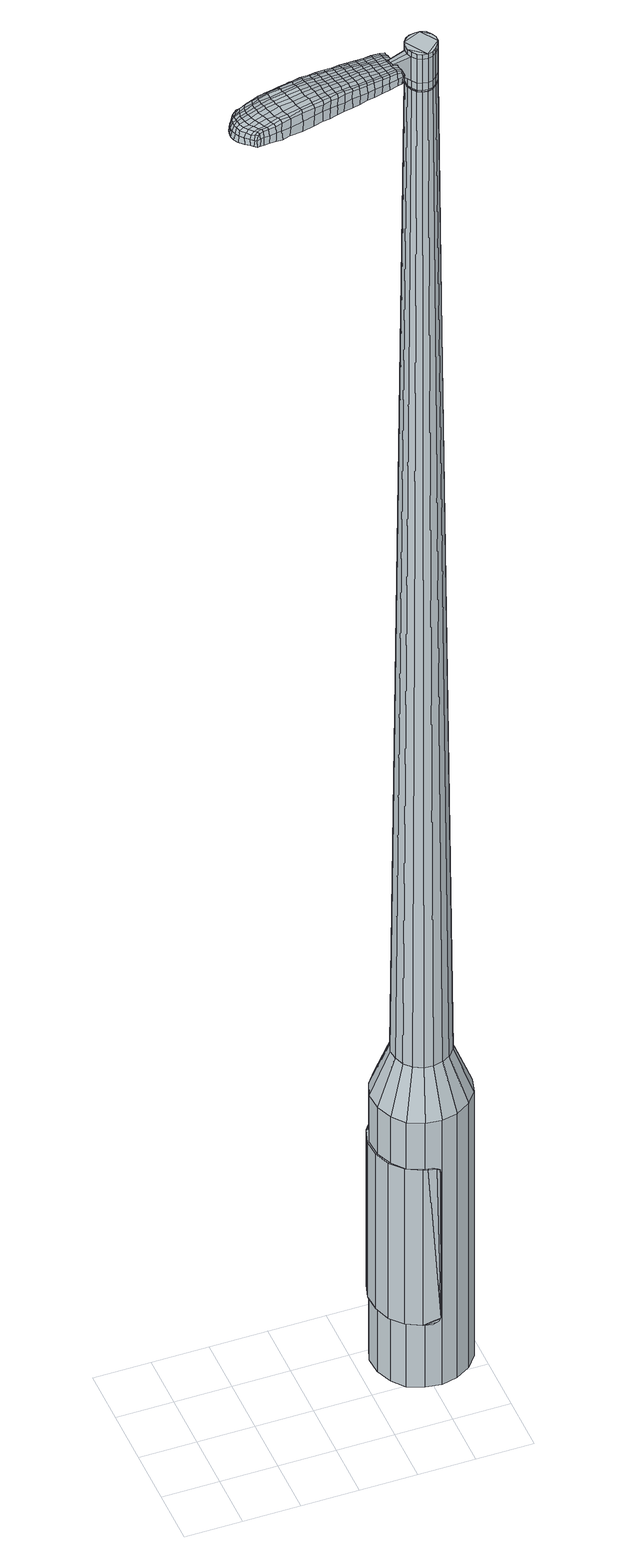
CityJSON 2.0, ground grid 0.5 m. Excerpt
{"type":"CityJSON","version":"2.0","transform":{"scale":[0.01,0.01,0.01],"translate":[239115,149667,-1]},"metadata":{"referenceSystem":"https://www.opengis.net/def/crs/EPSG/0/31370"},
"CityObjects":{
"object1":{"type":"GenericCityObject","attributes":{"cluster":976,"mean_distance_to_centroid":0.375,"new_centroid_x":239117.07,"new_centroid_y":149667.85,"mean_distance_to_camera":11.43,"H1":32.09,"H2":28.95,"Z_final":110.34,"cluster2":-1,"proj_x":239115.82,"proj_y":149662.11,"id_line":83682,"bearing_l":282.29,"distance":5.87,"orientation":"right","G_obj":192.29},"geometry":[{"type":"MultiSurface","lod":"2","boundaries":[[[0,1,2,3]],[[1,4,5,2]],[[4,6,7,5]],[[6,8,9,7]],[[8,10,11,9]],[[10,12,13,11]],[[12,14,15,13]],[[14,16,17,15]],[[16,18,19,17]],[[18,20,21,19]],[[20,22,23,21]],[[22,24,25,23]],[[24,26,27,25]],[[26,28,29,27]],[[28,30,31,29]],[[30,32,33,31]],[[32,34,35,33]],[[34,0,3,35]],[[36,37,38,39]],[[38,40,41,42]],[[41,43,42]],[[42,44,45,46]],[[45,47,46]],[[46,48,49,50]],[[49,51,50]],[[42,46,50,38]],[[50,52,39,38]],[[53,36,39]],[[2,5,7,35]],[[7,9,11,15]],[[11,13,15]],[[15,17,19,23]],[[19,21,23]],[[23,25,27,31]],[[27,29,31]],[[15,23,31,7]],[[31,33,35,7]],[[3,2,35]],[[1,0,54,55]],[[0,34,56,54]],[[34,32,57,56]],[[32,30,58,57]],[[30,28,59,58]],[[28,26,60,59]],[[26,24,61,60]],[[24,22,62,61]],[[22,20,63,62]],[[20,18,64,63]],[[18,16,65,64]],[[16,14,66,65]],[[14,12,67,66]],[[12,10,68,67]],[[10,8,69,68]],[[8,6,70,69]],[[6,4,71,70]],[[4,1,55,71]],[[55,54,72,73]],[[54,56,74,72]],[[56,57,75,74]],[[57,58,76,75]],[[58,59,77,76]],[[59,60,78,77]],[[60,61,79,78]],[[61,62,80,79]],[[62,63,81,80]],[[63,64,82,81]],[[64,65,83,82]],[[65,66,84,83]],[[66,67,85,84]],[[67,68,86,85]],[[68,69,87,86]],[[69,70,88,87]],[[70,71,89,88]],[[71,55,73,89]],[[90,91,92,93]],[[94,95,91,90]],[[96,97,95,94]],[[98,99,97,96]],[[100,101,99,98]],[[102,103,101,100]],[[79,104,103,102]],[[80,105,104,79]],[[106,107,105,80]],[[108,109,107,106]],[[110,111,109,108]],[[112,113,111,110]],[[114,115,113,112]],[[86,116,115,114]],[[117,118,116,86]],[[119,120,118,117]],[[121,122,120,119]],[[93,92,122,121]],[[123,124,125,126]],[[127,123,126,128]],[[129,127,128,130]],[[131,129,130,132]],[[133,131,132,134]],[[135,133,134,136]],[[137,135,136,138]],[[139,137,138,140]],[[141,139,140,142]],[[143,141,142,144]],[[145,143,144,146]],[[147,145,146,148]],[[149,147,148,150]],[[151,149,150,152]],[[153,151,152,154]],[[155,153,154,156]],[[73,72,90,93]],[[72,74,94,90]],[[74,75,96,94]],[[75,76,98,96]],[[76,77,100,98]],[[77,78,102,100]],[[78,79,102]],[[81,106,80]],[[81,82,108,106]],[[82,83,110,108]],[[83,84,112,110]],[[84,85,114,112]],[[85,86,114]],[[87,117,86]],[[87,88,119,117]],[[88,89,121,119]],[[89,73,93,121]],[[157,158,92,91]],[[158,159,122,92]],[[159,160,120,122]],[[160,161,118,120]],[[161,116,118]],[[162,115,116]],[[162,163,113,115]],[[163,164,111,113]],[[164,165,109,111]],[[165,166,107,109]],[[166,105,107]],[[167,103,104]],[[167,168,101,103]],[[168,169,99,101]],[[169,170,97,99]],[[170,171,95,97]],[[171,157,91,95]],[[39,52,155,172]],[[158,157,173,156]],[[53,39,172,124]],[[157,171,125,173]],[[36,53,124,123]],[[171,170,126,125]],[[37,36,123,127]],[[170,169,128,126]],[[38,37,127,129]],[[169,168,130,128]],[[40,38,129,131]],[[168,167,132,130]],[[41,40,131,133]],[[167,104,134,132]],[[43,41,133,135]],[[104,105,136,134]],[[42,43,135,137]],[[105,166,138,136]],[[44,42,137,139]],[[166,165,140,138]],[[45,44,139,141]],[[165,164,142,140]],[[47,45,141,143]],[[164,163,144,142]],[[46,47,143,145]],[[163,162,146,144]],[[48,46,145,147]],[[162,116,148,146]],[[49,48,147,149]],[[116,161,150,148]],[[51,49,149,151]],[[161,160,152,150]],[[50,51,151,153]],[[160,159,154,152]],[[52,50,153,155]],[[159,158,156,154]],[[155,156,174,175]],[[156,173,176,174]],[[173,125,177,176]],[[125,124,178,177]],[[124,172,179,178]],[[172,155,175,179]],[[180,181,182,183]],[[184,180,183,185]],[[180,184,186,187]],[[181,180,187,188]],[[189,190,191,192]],[[193,189,192,194]],[[189,193,195,196]],[[190,189,196,197]],[[198,199,200,201]],[[202,198,201,203]],[[198,202,204,205]],[[199,198,205,206]],[[207,208,209,210]],[[211,207,210,212]],[[207,211,213,214]],[[208,207,214,215]],[[216,217,218,219]],[[220,216,219,221]],[[216,220,222,223]],[[217,216,223,224]],[[225,226,227,228]],[[229,225,228,230]],[[225,229,231,232]],[[226,225,232,233]],[[234,235,236,237]],[[226,234,237,227]],[[234,226,233,238]],[[235,234,238,239]],[[240,241,242,243]],[[235,240,243,236]],[[240,235,239,244]],[[241,240,244,245]],[[246,184,185,247]],[[241,246,247,242]],[[246,241,245,248]],[[184,246,248,186]],[[249,250,251,252]],[[253,249,252,254]],[[249,253,255,256]],[[250,249,256,257]],[[258,259,260,261]],[[250,258,261,251]],[[258,250,257,262]],[[259,258,262,263]],[[264,265,266,267]],[[259,264,267,260]],[[264,259,263,268]],[[265,264,268,269]],[[270,271,272,273]],[[265,270,273,266]],[[270,265,269,274]],[[271,270,274,275]],[[276,181,188,277]],[[271,276,277,272]],[[276,271,275,278]],[[181,276,278,182]],[[279,280,281,282]],[[283,279,282,284]],[[279,283,285,286]],[[280,279,286,287]],[[288,289,290,291]],[[280,288,291,281]],[[288,280,287,292]],[[289,288,292,293]],[[294,295,296,297]],[[289,294,297,290]],[[294,289,293,298]],[[295,294,298,299]],[[300,193,194,301]],[[295,300,301,296]],[[300,295,299,302]],[[193,300,302,195]],[[303,304,305,306]],[[307,303,306,308]],[[303,307,309,310]],[[304,303,310,311]],[[312,313,314,315]],[[304,312,315,305]],[[312,304,311,316]],[[313,312,316,317]],[[318,319,320,321]],[[313,318,321,314]],[[318,313,317,322]],[[319,318,322,323]],[[324,325,326,327]],[[319,324,327,320]],[[324,319,323,328]],[[325,324,328,329]],[[330,190,197,331]],[[325,330,331,326]],[[330,325,329,332]],[[190,330,332,191]],[[333,219,218,334]],[[335,333,334,336]],[[333,335,337,338]],[[219,333,338,221]],[[339,335,336,340]],[[341,339,340,342]],[[339,341,343,344]],[[335,339,344,337]],[[345,341,342,346]],[[347,345,346,348]],[[345,347,349,350]],[[341,345,350,343]],[[351,347,348,352]],[[353,351,352,354]],[[351,353,355,356]],[[347,351,356,349]],[[357,353,354,358]],[[208,357,358,209]],[[357,208,215,359]],[[353,357,359,355]],[[360,361,206,205]],[[362,360,205,204]],[[360,362,363,364]],[[361,360,364,365]],[[366,367,365,364]],[[368,366,364,363]],[[366,368,369,370]],[[367,366,370,371]],[[372,373,371,370]],[[374,372,370,369]],[[372,374,375,376]],[[373,372,376,377]],[[378,379,377,376]],[[380,378,376,375]],[[378,380,213,211]],[[379,378,211,212]],[[381,382,383,384]],[[283,381,384,285]],[[381,283,284,385]],[[382,381,385,386]],[[387,202,203,388]],[[382,387,388,383]],[[387,382,386,389]],[[202,387,389,204]],[[390,391,392,393]],[[229,390,393,231]],[[390,229,230,394]],[[391,390,394,395]],[[396,397,398,399]],[[391,396,399,392]],[[396,391,395,400]],[[397,396,400,401]],[[402,199,206,403]],[[397,402,403,398]],[[402,397,401,404]],[[199,402,404,200]],[[405,406,407,408]],[[187,405,408,188]],[[405,187,186,409]],[[406,405,409,410]],[[411,412,413,414]],[[406,411,414,407]],[[411,406,410,415]],[[412,411,415,416]],[[417,210,209,418]],[[412,417,418,413]],[[417,412,416,419]],[[210,417,419,212]],[[420,421,422,423]],[[192,420,423,194]],[[420,192,191,424]],[[421,420,424,425]],[[426,214,213,427]],[[421,426,427,422]],[[426,421,425,428]],[[214,426,428,215]],[[429,430,431,432]],[[307,429,432,309]],[[429,307,308,433]],[[430,429,433,434]],[[435,220,221,436]],[[430,435,436,431]],[[435,430,434,437]],[[220,435,437,222]],[[438,439,440,441]],[[253,438,441,255]],[[438,253,254,442]],[[439,438,442,443]],[[444,445,446,447]],[[439,444,447,440]],[[444,439,443,448]],[[445,444,448,449]],[[450,217,224,451]],[[445,450,451,446]],[[450,445,449,452]],[[217,450,452,218]],[[453,454,443,442]],[[252,453,442,254]],[[453,252,251,455]],[[454,453,455,456]],[[457,458,449,448]],[[454,457,448,443]],[[457,454,456,459]],[[458,457,459,460]],[[461,334,218,452]],[[458,461,452,449]],[[461,458,460,462]],[[334,461,462,336]],[[463,464,465,466]],[[310,463,466,311]],[[463,310,309,432]],[[464,463,432,431]],[[467,338,337,468]],[[464,467,468,465]],[[467,464,431,436]],[[338,467,436,221]],[[469,470,456,455]],[[261,469,455,251]],[[469,261,260,471]],[[470,469,471,472]],[[473,474,460,459]],[[470,473,459,456]],[[473,470,472,475]],[[474,473,475,476]],[[477,340,336,462]],[[474,477,462,460]],[[477,474,476,478]],[[340,477,478,342]],[[479,480,481,482]],[[316,479,482,317]],[[479,316,311,466]],[[480,479,466,465]],[[483,344,343,484]],[[480,483,484,481]],[[483,480,465,468]],[[344,483,468,337]],[[485,486,472,471]],[[267,485,471,260]],[[485,267,266,487]],[[486,485,487,488]],[[489,490,476,475]],[[486,489,475,472]],[[489,486,488,491]],[[490,489,491,492]],[[493,346,342,478]],[[490,493,478,476]],[[493,490,492,494]],[[346,493,494,348]],[[495,496,497,498]],[[322,495,498,323]],[[495,322,317,482]],[[496,495,482,481]],[[499,350,349,500]],[[496,499,500,497]],[[499,496,481,484]],[[350,499,484,343]],[[501,502,488,487]],[[273,501,487,266]],[[501,273,272,503]],[[502,501,503,504]],[[505,506,492,491]],[[502,505,491,488]],[[505,502,504,507]],[[506,505,507,508]],[[509,352,348,494]],[[506,509,494,492]],[[509,506,508,510]],[[352,509,510,354]],[[511,512,513,514]],[[328,511,514,329]],[[511,328,323,498]],[[512,511,498,497]],[[515,356,355,516]],[[512,515,516,513]],[[515,512,497,500]],[[356,515,500,349]],[[517,518,504,503]],[[277,517,503,272]],[[517,277,188,408]],[[518,517,408,407]],[[519,520,508,507]],[[518,519,507,504]],[[519,518,407,414]],[[520,519,414,413]],[[521,358,354,510]],[[520,521,510,508]],[[521,520,413,418]],[[358,521,418,209]],[[522,523,425,424]],[[332,522,424,191]],[[522,332,329,514]],[[523,522,514,513]],[[524,359,215,428]],[[523,524,428,425]],[[524,523,513,516]],[[359,524,516,355]],[[525,526,386,385]],[[282,525,385,284]],[[525,282,281,527]],[[526,525,527,528]],[[529,362,204,389]],[[526,529,389,386]],[[529,526,528,530]],[[362,529,530,363]],[[531,532,533,534]],[[232,531,534,233]],[[531,232,231,393]],[[532,531,393,392]],[[535,536,537,538]],[[532,535,538,533]],[[535,532,392,399]],[[536,535,399,398]],[[539,361,365,540]],[[536,539,540,537]],[[539,536,398,403]],[[361,539,403,206]],[[541,542,528,527]],[[291,541,527,281]],[[541,291,290,543]],[[542,541,543,544]],[[545,368,363,530]],[[542,545,530,528]],[[545,542,544,546]],[[368,545,546,369]],[[547,548,549,550]],[[238,547,550,239]],[[547,238,233,534]],[[548,547,534,533]],[[551,552,553,554]],[[548,551,554,549]],[[551,548,533,538]],[[552,551,538,537]],[[555,367,371,556]],[[552,555,556,553]],[[555,552,537,540]],[[367,555,540,365]],[[557,558,544,543]],[[297,557,543,290]],[[557,297,296,559]],[[558,557,559,560]],[[561,374,369,546]],[[558,561,546,544]],[[561,558,560,562]],[[374,561,562,375]],[[563,564,565,566]],[[244,563,566,245]],[[563,244,239,550]],[[564,563,550,549]],[[567,568,569,570]],[[564,567,570,565]],[[567,564,549,554]],[[568,567,554,553]],[[571,373,377,572]],[[568,571,572,569]],[[571,568,553,556]],[[373,571,556,371]],[[573,574,560,559]],[[301,573,559,296]],[[573,301,194,423]],[[574,573,423,422]],[[575,380,375,562]],[[574,575,562,560]],[[575,574,422,427]],[[380,575,427,213]],[[576,577,410,409]],[[248,576,409,186]],[[576,248,245,566]],[[577,576,566,565]],[[578,579,416,415]],[[577,578,415,410]],[[578,577,565,570]],[[579,578,570,569]],[[580,379,212,419]],[[579,580,419,416]],[[580,579,569,572]],[[379,580,572,377]],[[581,582,583,584]],[[584,583,585,586]],[[587,585,583,588]],[[588,583,582,589]],[[590,591,592,593]],[[593,592,594,595]],[[596,594,592,597]],[[597,592,591,598]],[[599,600,601,602]],[[602,601,603,604]],[[605,603,601,606]],[[606,601,600,607]],[[608,609,610,611]],[[611,610,612,613]],[[614,612,610,615]],[[615,610,609,616]],[[617,618,619,620]],[[620,619,621,622]],[[623,621,619,624]],[[624,619,618,625]],[[626,627,628,629]],[[629,628,630,631]],[[632,630,628,633]],[[633,628,627,634]],[[635,636,637,638]],[[638,637,627,626]],[[634,627,637,639]],[[639,637,636,640]],[[641,642,643,644]],[[644,643,636,635]],[[640,636,643,645]],[[645,643,642,646]],[[586,585,647,648]],[[648,647,642,641]],[[646,642,647,649]],[[649,647,585,587]],[[650,651,652,653]],[[653,652,654,655]],[[656,654,652,657]],[[657,652,651,658]],[[659,660,661,662]],[[662,661,651,650]],[[658,651,661,663]],[[663,661,660,664]],[[665,666,667,668]],[[668,667,660,659]],[[664,660,667,669]],[[669,667,666,670]],[[671,672,673,674]],[[674,673,666,665]],[[670,666,673,675]],[[675,673,672,676]],[[589,582,677,678]],[[678,677,672,671]],[[676,672,677,679]],[[679,677,582,581]],[[680,681,682,683]],[[683,682,684,685]],[[686,684,682,687]],[[687,682,681,688]],[[689,690,691,692]],[[692,691,681,680]],[[688,681,691,693]],[[693,691,690,694]],[[695,696,697,698]],[[698,697,690,689]],[[694,690,697,699]],[[699,697,696,700]],[[595,594,701,702]],[[702,701,696,695]],[[700,696,701,703]],[[703,701,594,596]],[[704,705,706,707]],[[707,706,708,709]],[[710,708,706,711]],[[711,706,705,712]],[[713,714,715,716]],[[716,715,705,704]],[[712,705,715,717]],[[717,715,714,718]],[[719,720,721,722]],[[722,721,714,713]],[[718,714,721,723]],[[723,721,720,724]],[[725,726,727,728]],[[728,727,720,719]],[[724,720,727,729]],[[729,727,726,730]],[[598,591,731,732]],[[732,731,726,725]],[[730,726,731,733]],[[733,731,591,590]],[[617,620,734,735]],[[735,734,736,737]],[[738,736,734,739]],[[739,734,620,622]],[[737,736,740,741]],[[741,740,742,743]],[[744,742,740,745]],[[745,740,736,738]],[[743,742,746,747]],[[747,746,748,749]],[[750,748,746,751]],[[751,746,742,744]],[[749,748,752,753]],[[753,752,754,755]],[[756,754,752,757]],[[757,752,748,750]],[[755,754,758,759]],[[759,758,609,608]],[[616,609,758,760]],[[760,758,754,756]],[[607,761,762,606]],[[606,762,763,605]],[[764,763,762,765]],[[765,762,761,766]],[[766,767,768,765]],[[765,768,769,764]],[[770,769,768,771]],[[771,768,767,772]],[[772,773,774,771]],[[771,774,775,770]],[[776,775,774,777]],[[777,774,773,778]],[[778,779,780,777]],[[777,780,781,776]],[[614,781,780,612]],[[612,780,779,613]],[[782,783,784,785]],[[785,784,684,686]],[[685,684,784,786]],[[786,784,783,787]],[[604,603,788,789]],[[789,788,783,782]],[[787,783,788,790]],[[790,788,603,605]],[[791,792,793,794]],[[794,793,630,632]],[[631,630,793,795]],[[795,793,792,796]],[[797,798,799,800]],[[800,799,792,791]],[[796,792,799,801]],[[801,799,798,802]],[[607,600,803,804]],[[804,803,798,797]],[[802,798,803,805]],[[805,803,600,599]],[[806,807,808,809]],[[809,808,588,589]],[[587,588,808,810]],[[810,808,807,811]],[[812,813,814,815]],[[815,814,807,806]],[[811,807,814,816]],[[816,814,813,817]],[[608,611,818,819]],[[819,818,813,812]],[[817,813,818,820]],[[820,818,611,613]],[[821,822,823,824]],[[824,823,593,595]],[[590,593,823,825]],[[825,823,822,826]],[[614,615,827,828]],[[828,827,822,821]],[[826,822,827,829]],[[829,827,615,616]],[[830,831,708,832]],[[832,708,710]],[[709,708,833]],[[833,708,831,834]],[[622,621,835,836]],[[836,835,831,830]],[[834,831,835,837]],[[837,835,621,623]],[[838,839,654,656]],[[655,654,840]],[[840,654,839,841]],[[842,843,844,845]],[[845,844,839,838]],[[841,839,844,846]],[[846,844,843,847]],[[625,618,848,849]],[[849,848,843,842]],[[847,843,848,850]],[[850,848,618,617]],[[841,851,852,840]],[[840,852,653,655]],[[650,653,852,853]],[[852,851,853]],[[847,854,855,846]],[[846,855,851,841]],[[853,851,855,856]],[[856,855,854,857]],[[617,735,858,850]],[[850,858,854,847]],[[857,854,858,859]],[[859,858,735,737]],[[860,861,862,863]],[[863,862,711,712]],[[710,711,862,832]],[[832,862,861,830]],[[738,739,864,865]],[[865,864,861,860]],[[830,861,864,836]],[[836,864,739,622]],[[866,867,853]],[[853,867,662,650]],[[659,662,867,868]],[[868,867,866,869]],[[857,870,871,856]],[[856,871,866,853]],[[869,866,871,872]],[[872,871,870,873]],[[737,741,874,859]],[[859,874,870,857]],[[873,870,874,875]],[[875,874,741,743]],[[876,877,878,879]],[[879,878,717,718]],[[712,717,878,863]],[[863,878,877,860]],[[744,745,880,881]],[[881,880,877,876]],[[860,877,880,865]],[[865,880,745,738]],[[869,882,883,868]],[[868,883,668,659]],[[665,668,883,884]],[[884,883,882,885]],[[873,886,887,872]],[[872,887,882,869]],[[885,882,887,888]],[[888,887,886,889]],[[743,747,890,875]],[[875,890,886,873]],[[889,886,890,891]],[[891,890,747,749]],[[892,893,894,895]],[[895,894,723,724]],[[718,723,894,879]],[[879,894,893,876]],[[750,751,896,897]],[[897,896,893,892]],[[876,893,896,881]],[[881,896,751,744]],[[885,898,899,884]],[[884,899,674,665]],[[671,674,899,900]],[[900,899,898,901]],[[889,902,903,888]],[[888,903,898,885]],[[901,898,903,904]],[[904,903,902,905]],[[749,753,906,891]],[[891,906,902,889]],[[905,902,906,907]],[[907,906,753,755]],[[908,909,910,911]],[[911,910,729,730]],[[724,729,910,895]],[[895,910,909,892]],[[756,757,912,913]],[[913,912,909,908]],[[892,909,912,897]],[[897,912,757,750]],[[901,914,915,900]],[[900,915,678,671]],[[589,678,915,809]],[[809,915,914,806]],[[905,916,917,904]],[[904,917,914,901]],[[806,914,917,815]],[[815,917,916,812]],[[755,759,918,907]],[[907,918,916,905]],[[812,916,918,819]],[[819,918,759,608]],[[826,919,920,825]],[[825,920,733,590]],[[730,733,920,911]],[[911,920,919,908]],[[616,760,921,829]],[[829,921,919,826]],[[908,919,921,913]],[[913,921,760,756]],[[787,922,923,786]],[[786,923,683,685]],[[680,683,923,924]],[[924,923,922,925]],[[605,763,926,790]],[[790,926,922,787]],[[925,922,926,927]],[[927,926,763,764]],[[928,929,930,931]],[[931,930,633,634]],[[632,633,930,794]],[[794,930,929,791]],[[932,933,934,935]],[[935,934,929,928]],[[791,929,934,800]],[[800,934,933,797]],[[766,761,936,937]],[[937,936,933,932]],[[797,933,936,804]],[[804,936,761,607]],[[925,938,939,924]],[[924,939,692,680]],[[689,692,939,940]],[[940,939,938,941]],[[764,769,942,927]],[[927,942,938,925]],[[941,938,942,943]],[[943,942,769,770]],[[944,945,946,947]],[[947,946,639,640]],[[634,639,946,931]],[[931,946,945,928]],[[948,949,950,951]],[[951,950,945,944]],[[928,945,950,935]],[[935,950,949,932]],[[772,767,952,953]],[[953,952,949,948]],[[932,949,952,937]],[[937,952,767,766]],[[941,954,955,940]],[[940,955,698,689]],[[695,698,955,956]],[[956,955,954,957]],[[770,775,958,943]],[[943,958,954,941]],[[957,954,958,959]],[[959,958,775,776]],[[960,961,962,963]],[[963,962,645,646]],[[640,645,962,947]],[[947,962,961,944]],[[964,965,966,967]],[[967,966,961,960]],[[944,961,966,951]],[[951,966,965,948]],[[778,773,968,969]],[[969,968,965,964]],[[948,965,968,953]],[[953,968,773,772]],[[957,970,971,956]],[[956,971,702,695]],[[595,702,971,824]],[[824,971,970,821]],[[776,781,972,959]],[[959,972,970,957]],[[821,970,972,828]],[[828,972,781,614]],[[811,973,974,810]],[[810,974,649,587]],[[646,649,974,963]],[[963,974,973,960]],[[817,975,976,816]],[[816,976,973,811]],[[960,973,976,967]],[[967,976,975,964]],[[613,779,977,820]],[[820,977,975,817]],[[964,975,977,969]],[[969,977,779,778]],[[581,584,183,182]],[[584,586,185,183]],[[596,597,196,195]],[[597,598,197,196]],[[599,602,201,200]],[[602,604,203,201]],[[623,624,223,222]],[[624,625,224,223]],[[626,629,228,227]],[[629,631,230,228]],[[635,638,237,236]],[[638,626,227,237]],[[641,644,243,242]],[[644,635,236,243]],[[586,648,247,185]],[[648,641,242,247]],[[656,657,256,255]],[[657,658,257,256]],[[658,663,262,257]],[[663,664,263,262]],[[664,669,268,263]],[[669,670,269,268]],[[670,675,274,269]],[[675,676,275,274]],[[676,679,278,275]],[[679,581,182,278]],[[686,687,286,285]],[[687,688,287,286]],[[688,693,292,287]],[[693,694,293,292]],[[694,699,298,293]],[[699,700,299,298]],[[700,703,302,299]],[[703,596,195,302]],[[704,707,306,305]],[[707,709,308,306]],[[713,716,315,314]],[[716,704,305,315]],[[719,722,321,320]],[[722,713,314,321]],[[725,728,327,326]],[[728,719,320,327]],[[598,732,331,197]],[[732,725,326,331]],[[782,785,384,383]],[[785,686,285,384]],[[604,789,388,203]],[[789,782,383,388]],[[631,795,394,230]],[[795,796,395,394]],[[796,801,400,395]],[[801,802,401,400]],[[802,805,404,401]],[[805,599,200,404]],[[709,833,433,308]],[[833,834,434,433]],[[834,837,437,434]],[[837,623,222,437]],[[838,656,441,440]],[[656,255,441]],[[842,845,447,446]],[[845,838,440,447]],[[625,849,451,224]],[[849,842,446,451]],[[978,979,980,981]],[[982,983,981,980]],[[984,985,986,987]],[[988,989,990,991]],[[979,992,993,980]],[[994,982,980,993]],[[995,984,987,996]],[[997,998,989,988]],[[992,999,1000,993]],[[1000,1001,994,993]],[[1002,995,996,1003]],[[1004,998,997,1005]],[[999,1006,1007,1000]],[[1007,1008,1001,1000]],[[1009,1002,1003,1010]],[[1011,1004,1005,1012]],[[1013,1014,1015,1016]],[[1017,1018,1014,1013]],[[1017,1019,1020,1018]],[[1019,1021,1022,1020]],[[1023,1024,1025,1026]],[[1027,1028,1024,1023]],[[1029,1030,1028,1027]],[[1031,1032,1030,1029]],[[1026,1015,1014,1023]],[[1023,1014,1018,1027]],[[1018,1020,1029,1027]],[[1020,1022,1031,1029]],[[987,986,983,982]],[[996,987,982,994]],[[1001,1003,996,994]],[[1008,1010,1003,1001]],[[988,991,985,984]],[[997,988,984,995]],[[1005,997,995,1002]],[[1012,1005,1002,1009]],[[989,1013,1016,990]],[[998,1017,1013,989]],[[1019,1017,998,1004]],[[1021,1019,1004,1011]],[[1033,1034,1035,1036]],[[1035,1037,1038,1039]],[[1035,1039,1040,1041]],[[1035,1041,1036]],[[1042,1033,1036,1043]],[[1044,1043,1036,1045]],[[1046,1045,1036]],[[1047,1035,1034,1048]],[[1049,1047,1048,1050]],[[1051,1049,1050,1052]],[[1053,1051,1052,1054]],[[1055,1053,1054,1056]],[[1056,1057,1058,1059]],[[1056,1059,1060,1061]],[[1056,1061,1062,1063]],[[1062,1064,1065,1066]],[[1062,1066,1067,1068]],[[1062,1068,1063]],[[1056,1063,1055]],[[1069,1070,1034,1033]],[[1071,1072,1037,1035]],[[1073,1074,1046,1036]],[[1070,1075,1048,1034]],[[1076,1071,1035,1047]],[[1075,1077,1050,1048]],[[1078,1076,1047,1049]],[[1077,1079,1052,1050]],[[1080,1078,1049,1051]],[[1079,1081,1054,1052]],[[1082,1080,1051,1053]],[[1081,1083,1056,1054]],[[1084,1082,1053,1055]],[[1083,1085,1057,1056]],[[1086,1087,1064,1062]],[[1088,1084,1055,1063]],[[1058,1057,1085,1089]],[[1059,1058,1089,1090]],[[1060,1059,1090,1091]],[[1061,1060,1091,1092]],[[1062,1061,1092,1086]],[[1093,1069,1033,1042]],[[1094,1093,1042,1043]],[[1095,1094,1043,1044]],[[1096,1095,1044,1045]],[[1074,1096,1045,1046]],[[1038,1037,1072,1097]],[[1065,1064,1087,1098]],[[1039,1038,1097,1099]],[[1040,1039,1099,1100]],[[1041,1040,1100,1101]],[[1036,1041,1101,1073]],[[1066,1065,1098,1102]],[[1067,1066,1102,1103]],[[1068,1067,1103,1104]],[[1063,1068,1104,1088]]]}]}
},
"vertices":[
[164,74,384],[163,89,384],[163,89,96],[164,74,96],[168,103,384],[168,103,96],[177,114,384],[177,114,96],[189,122,384],[189,122,96],[204,125,384],[204,125,96],[218,123,384],[218,123,96],[231,116,384],[231,116,96],[241,106,384],[241,106,96],[247,92,384],[247,92,96],[247,77,384],[247,77,96],[243,63,384],[243,63,96],[234,52,384],[234,52,96],[221,44,384],[221,44,96],[207,41,384],[207,41,96],[193,43,384],[193,43,96],[179,49,384],[179,49,96],[170,60,384],[170,60,96],[197,72,1524],[201,70,1524],[206,69,1524],[192,80,1524],[210,70,1524],[214,73,1524],[219,81,1524],[217,77,1524],[219,86,1524],[217,90,1524],[209,96,1524],[214,94,1524],[205,96,1524],[200,95,1524],[193,89,1524],[196,93,1524],[192,85,1524],[194,76,1524],[181,78,429],[180,86,429],[184,69,429],[190,63,429],[198,59,429],[206,58,429],[215,60,429],[222,64,429],[228,71,429],[230,80,429],[230,88,429],[227,96,429],[221,103,429],[213,107,429],[204,108,429],[196,106,429],[188,102,429],[183,95,429],[192,80,1483],[192,85,1483],[194,76,1483],[197,72,1483],[201,70,1483],[206,69,1483],[210,70,1483],[214,73,1483],[217,77,1483],[219,81,1483],[219,86,1483],[217,90,1483],[214,94,1483],[209,96,1483],[205,96,1483],[200,95,1483],[196,93,1483],[193,89,1483],[193,80,1483],[193,80,1485],[193,85,1485],[193,85,1483],[195,76,1483],[195,76,1485],[198,73,1483],[198,73,1485],[201,71,1483],[201,71,1485],[206,70,1483],[206,70,1485],[210,71,1483],[210,71,1485],[214,73,1485],[217,77,1485],[218,81,1483],[218,81,1485],[218,86,1483],[218,86,1485],[216,90,1483],[216,90,1485],[213,93,1483],[213,93,1485],[209,95,1483],[209,95,1485],[205,96,1485],[201,95,1483],[201,95,1485],[197,92,1483],[197,92,1485],[194,89,1483],[194,89,1485],[197,72,1519],[194,76,1519],[194,76,1493],[197,72,1493],[201,70,1519],[201,70,1493],[206,69,1519],[206,69,1493],[210,70,1519],[210,70,1493],[214,73,1519],[214,73,1493],[217,77,1519],[217,77,1493],[219,81,1519],[219,81,1493],[219,86,1519],[219,86,1493],[217,90,1519],[217,90,1493],[214,94,1519],[214,94,1493],[209,96,1519],[209,96,1493],[205,96,1519],[205,96,1493],[200,95,1519],[200,95,1493],[196,93,1519],[196,93,1493],[193,89,1519],[193,89,1493],[192,85,1519],[192,85,1493],[192,80,1485],[192,85,1485],[193,89,1485],[196,93,1485],[200,95,1485],[209,96,1485],[214,94,1485],[217,90,1485],[219,86,1485],[219,81,1485],[210,70,1485],[206,69,1485],[201,70,1485],[197,72,1485],[194,76,1485],[192,80,1519],[192,80,1493],[173,79,1513],[173,79,1518],[174,76,1513],[175,73,1513],[175,73,1518],[174,76,1518],[97,79,1519],[104,81,1518],[103,82,1509],[96,81,1510],[89,78,1519],[87,79,1510],[90,77,1526],[99,78,1525],[106,79,1525],[105,42,1519],[112,44,1518],[113,45,1525],[106,43,1525],[97,40,1519],[98,41,1526],[96,38,1510],[104,40,1510],[111,42,1509],[30,43,1519],[29,47,1519],[28,47,1513],[29,43,1513],[32,40,1519],[31,39,1513],[33,40,1524],[32,44,1524],[31,47,1524],[102,59,1530],[110,61,1529],[109,64,1529],[102,62,1530],[93,57,1531],[93,60,1531],[94,53,1530],[103,55,1530],[110,57,1529],[181,76,1512],[181,79,1512],[179,79,1517],[180,76,1517],[182,74,1512],[181,73,1517],[181,73,1506],[180,76,1506],[180,79,1506],[40,65,1519],[43,67,1519],[42,68,1512],[39,67,1512],[38,64,1518],[37,65,1512],[38,64,1522],[40,64,1523],[44,65,1524],[48,68,1519],[53,70,1519],[52,71,1512],[46,69,1512],[48,67,1524],[54,69,1525],[59,71,1519],[66,73,1519],[65,74,1511],[57,72,1511],[60,70,1526],[67,72,1526],[78,76,1519],[76,77,1510],[79,74,1526],[170,91,1513],[163,90,1513],[164,89,1518],[171,90,1517],[176,92,1512],[175,91,1516],[175,92,1506],[169,92,1507],[162,91,1507],[155,89,1514],[148,88,1515],[149,86,1520],[156,88,1519],[154,90,1507],[147,89,1507],[141,86,1515],[133,85,1516],[134,84,1522],[142,85,1521],[139,88,1508],[132,86,1508],[126,84,1517],[119,83,1517],[120,82,1524],[127,83,1523],[124,85,1508],[117,84,1509],[112,82,1518],[113,81,1524],[110,83,1509],[47,30,1519],[50,31,1519],[50,32,1524],[47,32,1523],[44,30,1518],[45,31,1522],[44,29,1512],[46,29,1512],[49,29,1512],[55,31,1519],[61,32,1519],[61,33,1525],[55,33,1524],[54,30,1512],[60,30,1512],[66,33,1519],[74,34,1519],[75,36,1526],[67,34,1526],[66,31,1511],[73,33,1511],[86,37,1519],[86,39,1526],[85,35,1510],[177,61,1513],[169,59,1513],[169,58,1507],[176,60,1507],[182,63,1512],[181,62,1506],[181,64,1516],[177,63,1517],[170,61,1518],[162,57,1514],[155,55,1515],[154,54,1507],[161,56,1507],[163,59,1519],[155,57,1520],[148,53,1515],[141,51,1516],[140,50,1508],[147,52,1508],[148,55,1521],[141,53,1522],[133,49,1517],[126,47,1517],[125,46,1509],[133,48,1508],[134,51,1523],[127,49,1524],[119,45,1518],[118,44,1509],[120,47,1524],[175,75,1519],[174,78,1519],[167,74,1520],[167,76,1520],[168,71,1520],[175,72,1519],[160,72,1522],[160,75,1522],[153,70,1523],[152,73,1523],[154,67,1523],[161,69,1521],[146,69,1524],[145,71,1524],[138,67,1525],[138,70,1525],[139,64,1525],[146,66,1524],[131,65,1526],[131,68,1526],[124,64,1527],[123,67,1527],[125,61,1527],[132,62,1526],[117,62,1528],[116,65,1528],[117,59,1528],[34,44,1527],[34,48,1527],[36,41,1526],[41,41,1527],[39,45,1528],[38,49,1528],[45,46,1529],[44,50,1529],[47,43,1528],[54,44,1530],[52,48,1530],[52,52,1530],[59,50,1531],[59,53,1531],[61,46,1530],[70,48,1531],[68,52,1531],[68,55,1531],[81,54,1531],[80,58,1531],[82,50,1531],[42,31,1518],[39,33,1519],[39,32,1513],[41,30,1513],[43,32,1523],[40,33,1523],[35,36,1519],[35,35,1513],[37,36,1524],[36,63,1518],[34,61,1518],[35,61,1523],[37,63,1523],[35,64,1513],[33,62,1513],[32,58,1519],[30,54,1519],[32,54,1524],[33,58,1523],[31,58,1513],[29,54,1513],[29,51,1519],[31,51,1524],[28,50,1513],[99,77,1528],[100,75,1528],[107,76,1528],[106,78,1527],[91,75,1528],[91,73,1529],[100,72,1529],[100,69,1530],[108,70,1529],[107,73,1528],[91,70,1529],[92,67,1530],[101,66,1530],[108,67,1529],[92,64,1531],[106,45,1528],[105,47,1529],[97,45,1529],[97,43,1528],[113,47,1527],[112,49,1528],[104,51,1529],[96,49,1530],[111,53,1528],[184,65,1512],[183,67,1512],[182,67,1517],[182,65,1517],[183,64,1506],[183,66,1506],[183,70,1512],[181,70,1517],[182,69,1506],[178,91,1512],[178,89,1512],[177,90,1506],[177,92,1506],[177,90,1517],[177,88,1517],[179,87,1512],[180,84,1512],[179,85,1506],[178,87,1506],[178,86,1517],[178,84,1517],[180,82,1512],[179,82,1506],[179,81,1517],[172,89,1519],[172,87,1519],[164,88,1520],[165,86,1520],[173,85,1519],[173,83,1519],[165,84,1520],[166,81,1520],[174,80,1519],[166,79,1520],[177,64,1519],[177,66,1519],[169,64,1520],[170,62,1520],[176,69,1519],[169,67,1520],[157,86,1521],[157,85,1521],[150,85,1522],[150,83,1522],[158,82,1521],[158,80,1521],[151,81,1522],[151,78,1523],[159,77,1522],[152,76,1523],[163,60,1521],[162,62,1521],[155,60,1522],[155,58,1522],[162,65,1521],[154,64,1522],[142,84,1523],[143,82,1523],[135,83,1524],[135,81,1524],[143,80,1523],[144,77,1524],[136,78,1525],[137,76,1525],[144,74,1524],[137,73,1525],[148,56,1523],[148,58,1523],[141,56,1524],[141,54,1524],[147,62,1524],[140,60,1525],[128,81,1525],[128,80,1525],[121,80,1526],[121,78,1526],[129,77,1526],[129,74,1526],[121,76,1527],[122,73,1527],[130,71,1526],[123,70,1527],[134,52,1525],[133,55,1525],[126,53,1526],[127,51,1526],[133,58,1526],[126,56,1527],[113,79,1527],[114,77,1527],[114,75,1527],[115,71,1528],[115,68,1528],[120,49,1527],[119,51,1527],[118,55,1528],[45,33,1525],[43,34,1525],[49,33,1526],[47,35,1526],[39,37,1526],[44,38,1527],[39,63,1525],[38,61,1525],[41,62,1526],[43,64,1525],[36,58,1525],[34,55,1526],[39,56,1527],[40,59,1526],[34,51,1526],[38,53,1527],[54,34,1526],[52,35,1527],[60,35,1527],[58,36,1528],[49,39,1528],[56,40,1529],[48,66,1526],[47,64,1527],[53,65,1528],[54,67,1527],[45,61,1527],[44,57,1528],[51,59,1529],[52,62,1528],[44,54,1528],[51,55,1530],[66,36,1528],[65,38,1529],[74,37,1528],[73,39,1529],[63,41,1529],[71,43,1530],[60,69,1528],[59,67,1528],[67,68,1529],[67,70,1528],[58,64,1529],[58,61,1530],[67,62,1530],[67,66,1530],[58,57,1530],[67,59,1531],[86,40,1529],[85,42,1529],[83,46,1530],[79,73,1528],[79,71,1529],[79,68,1530],[79,65,1530],[80,61,1531],[103,80,1509],[105,79,1518],[98,77,1518],[96,79,1509],[89,76,1519],[88,77,1510],[91,75,1525],[99,76,1525],[106,77,1525],[112,47,1525],[112,45,1518],[105,44,1518],[105,45,1525],[97,42,1519],[97,43,1525],[96,40,1510],[104,42,1509],[111,44,1509],[31,47,1513],[32,47,1519],[32,44,1519],[31,44,1513],[34,41,1519],[33,40,1513],[35,41,1524],[34,44,1524],[33,47,1524],[108,64,1528],[109,61,1528],[102,59,1529],[101,62,1529],[93,57,1529],[93,60,1529],[94,54,1529],[103,56,1529],[110,57,1528],[178,78,1516],[178,79,1512],[179,76,1512],[178,76,1516],[180,73,1512],[179,73,1516],[179,73,1506],[178,76,1506],[178,79,1506],[42,66,1512],[44,65,1519],[41,64,1518],[40,65,1512],[39,63,1518],[38,64,1512],[40,62,1522],[41,63,1523],[44,64,1523],[52,69,1512],[54,68,1519],[48,66,1519],[47,67,1512],[49,65,1524],[54,67,1525],[65,72,1511],[67,71,1519],[59,69,1519],[58,71,1511],[60,68,1525],[68,70,1526],[78,74,1519],[76,75,1510],[79,72,1526],[164,87,1518],[163,88,1513],[171,89,1513],[171,88,1517],[176,90,1512],[175,89,1515],[175,90,1506],[169,90,1506],[162,89,1507],[149,85,1520],[148,86,1514],[156,87,1514],[157,86,1519],[154,88,1507],[147,87,1507],[135,82,1522],[134,83,1516],[141,84,1515],[142,83,1521],[139,86,1508],[132,84,1508],[120,80,1523],[119,81,1517],[126,82,1516],[127,81,1522],[125,83,1508],[117,82,1508],[112,80,1517],[113,79,1524],[110,81,1509],[50,34,1523],[50,33,1519],[47,32,1518],[47,34,1523],[45,32,1518],[45,33,1522],[44,31,1512],[46,31,1512],[49,31,1512],[61,35,1525],[60,34,1519],[55,33,1519],[55,35,1524],[54,32,1512],[60,32,1512],[74,38,1526],[74,36,1519],[66,35,1519],[67,36,1525],[65,33,1511],[73,35,1511],[85,39,1519],[86,40,1526],[84,37,1510],[168,60,1507],[169,61,1513],[176,63,1513],[175,62,1506],[181,65,1512],[180,64,1506],[180,65,1515],[176,64,1517],[169,62,1518],[154,56,1507],[154,57,1514],[162,59,1514],[161,58,1507],[162,60,1519],[155,59,1520],[139,51,1508],[140,53,1516],[147,55,1515],[146,54,1508],[148,57,1521],[140,55,1522],[125,47,1508],[126,49,1517],[133,51,1516],[132,49,1508],[133,53,1522],[126,51,1523],[119,47,1517],[118,46,1509],[119,49,1524],[174,75,1518],[173,77,1518],[167,73,1519],[166,76,1519],[167,71,1519],[174,72,1518],[160,72,1520],[159,74,1520],[152,70,1521],[152,73,1521],[153,67,1521],[160,69,1520],[145,69,1523],[144,71,1523],[138,67,1524],[137,70,1524],[138,64,1524],[146,66,1523],[131,65,1525],[130,68,1525],[123,64,1526],[123,67,1526],[124,61,1526],[131,62,1525],[116,62,1527],[116,65,1527],[117,59,1527],[35,48,1526],[36,45,1526],[37,41,1525],[41,42,1526],[40,45,1526],[39,49,1526],[45,50,1528],[46,47,1528],[47,43,1527],[54,45,1528],[53,48,1529],[52,52,1529],[59,53,1530],[60,50,1530],[61,46,1529],[70,48,1530],[68,52,1530],[68,55,1530],[80,58,1530],[81,54,1530],[82,51,1530],[40,33,1513],[41,34,1518],[43,33,1518],[42,32,1512],[44,34,1523],[42,35,1523],[37,37,1519],[36,36,1513],[38,38,1523],[37,59,1523],[36,60,1518],[37,62,1518],[39,61,1523],[36,63,1512],[35,61,1512],[34,54,1523],[32,54,1519],[34,57,1519],[35,57,1523],[33,57,1513],[31,54,1513],[32,50,1519],[33,51,1524],[31,50,1513],[106,75,1527],[99,74,1527],[99,75,1527],[106,76,1526],[91,74,1527],[91,72,1528],[107,70,1528],[100,68,1528],[100,71,1528],[107,73,1527],[91,70,1528],[91,67,1529],[101,65,1529],[108,67,1528],[92,63,1529],[96,46,1528],[105,48,1527],[105,46,1527],[97,44,1527],[112,48,1526],[112,49,1527],[104,52,1528],[95,49,1528],[111,53,1527],[180,67,1516],[181,66,1512],[180,66,1516],[181,64,1506],[180,65,1506],[180,69,1512],[179,70,1516],[180,69,1506],[175,89,1506],[176,89,1512],[176,89,1516],[175,88,1516],[176,84,1506],[177,84,1512],[177,86,1512],[176,87,1506],[176,86,1516],[176,83,1516],[178,81,1512],[177,81,1506],[177,81,1516],[171,87,1518],[171,88,1518],[164,86,1519],[172,82,1518],[172,85,1518],[165,84,1519],[165,81,1519],[173,80,1518],[166,78,1519],[169,64,1519],[176,66,1518],[176,65,1518],[169,63,1519],[175,69,1518],[168,67,1519],[157,84,1520],[157,85,1520],[149,84,1521],[150,83,1521],[158,80,1520],[157,82,1520],[150,81,1521],[151,78,1521],[158,77,1520],[151,75,1521],[154,60,1521],[162,62,1520],[162,61,1520],[155,59,1521],[161,65,1520],[154,64,1521],[142,82,1522],[142,83,1522],[135,81,1523],[135,80,1523],[143,77,1522],[143,79,1522],[135,78,1523],[136,75,1524],[144,74,1523],[137,73,1524],[140,57,1523],[147,58,1522],[147,57,1522],[140,55,1523],[146,62,1522],[139,60,1523],[128,79,1524],[128,80,1524],[120,79,1525],[121,78,1525],[129,74,1525],[128,77,1524],[121,75,1525],[122,72,1526],[129,71,1525],[122,70,1526],[126,53,1525],[133,55,1524],[133,54,1524],[126,52,1525],[132,58,1524],[125,57,1525],[113,77,1526],[113,78,1526],[114,71,1527],[114,74,1526],[115,68,1527],[119,51,1526],[119,50,1526],[118,55,1526],[44,35,1524],[46,34,1524],[49,35,1525],[47,36,1525],[40,38,1525],[44,39,1525],[42,61,1525],[39,60,1524],[41,62,1524],[44,63,1525],[39,56,1526],[36,54,1525],[37,58,1524],[41,59,1525],[35,51,1525],[39,52,1526],[53,36,1526],[54,35,1526],[60,36,1526],[59,37,1527],[50,40,1526],[56,41,1527],[53,64,1527],[47,63,1526],[49,64,1526],[54,66,1526],[52,58,1528],[45,57,1527],[46,60,1526],[53,62,1527],[45,54,1527],[52,55,1528],[65,39,1527],[66,37,1527],[74,39,1527],[73,40,1528],[63,42,1528],[71,44,1529],[67,68,1528],[60,66,1527],[60,67,1527],[68,69,1527],[67,62,1529],[59,60,1529],[59,63,1528],[67,65,1528],[59,57,1529],[67,58,1530],[85,43,1528],[85,41,1528],[83,47,1529],[79,70,1528],[79,71,1528],[79,64,1529],[79,67,1529],[80,61,1530],[175,90,1508],[176,84,1508],[144,78,1509],[143,86,1509],[123,74,1510],[121,83,1510],[84,66,1512],[82,76,1512],[100,79,1511],[102,70,1511],[67,63,1513],[54,59,1514],[52,68,1514],[65,72,1513],[178,77,1508],[146,70,1509],[125,66,1510],[86,57,1512],[104,61,1511],[69,53,1513],[56,51,1514],[179,71,1508],[148,63,1509],[127,57,1510],[88,48,1512],[106,52,1511],[57,42,1514],[71,44,1513],[181,64,1508],[149,55,1509],[129,49,1510],[90,39,1512],[108,43,1511],[59,33,1514],[73,35,1513],[41,56,1514],[36,54,1514],[35,61,1514],[39,64,1514],[42,48,1514],[38,47,1514],[44,40,1514],[39,40,1514],[46,31,1514],[41,33,1514],[32,50,1515],[30,46,1515],[30,47,1515],[31,54,1515],[33,46,1515],[30,45,1515],[34,41,1515],[30,44,1515],[35,37,1515],[31,43,1515],[195,41,334],[191,42,334],[191,42,165],[205,39,171],[195,41,165],[199,40,165],[202,40,166],[204,40,167],[205,40,169],[199,40,334],[202,40,333],[204,40,332],[205,40,331],[205,39,328],[178,49,165],[178,49,334],[168,60,165],[168,60,334],[163,74,165],[163,74,334],[162,89,165],[162,89,334],[166,103,165],[166,103,334],[169,107,334],[171,109,334],[173,112,333],[174,113,332],[175,114,331],[175,115,328],[169,107,165],[175,115,171],[175,114,169],[174,113,167],[173,112,166],[171,109,165],[196,44,334],[192,44,334],[192,44,165],[196,44,165],[206,42,171],[206,42,328],[180,51,334],[180,51,165],[171,61,334],[171,61,165],[165,74,334],[165,74,165],[165,88,334],[165,88,165],[169,102,334],[169,102,165],[171,105,334],[177,113,328],[177,113,171],[171,105,165],[173,108,334],[175,110,333],[176,112,332],[177,113,331],[199,43,334],[202,43,333],[204,43,332],[205,42,331],[199,43,165],[177,113,169],[202,43,166],[204,43,167],[205,42,169],[176,112,167],[175,110,166],[173,108,165]
]}
